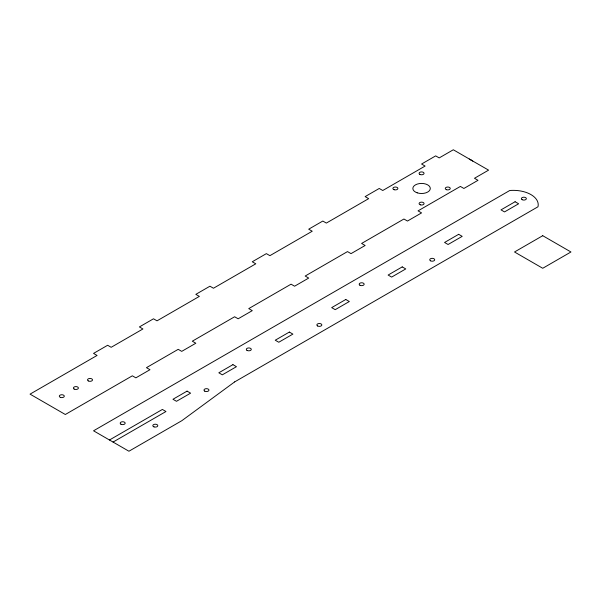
<?xml version="1.0" encoding="UTF-8"?>
<svg xmlns="http://www.w3.org/2000/svg" width="601" height="601" viewBox="0 0 601 601"><rect width="100%" height="100%" fill="white"/><g stroke="black" fill="none" stroke-linecap="round" stroke-linejoin="round"><path stroke-width="0.9" d="M109.472 439.992L162.383 409.446L165.966 411.52L113.063 442.066M469.276 159.047L488.59 170.136L474.482 178.279L478.005 180.315L463.897 188.466L460.374 186.43L418.041 210.861L421.571 212.904L407.463 221.048L403.932 219.012L361.607 243.45L365.138 245.486L351.029 253.63L347.498 251.594L305.173 276.032L308.704 278.068L294.595 286.211L291.064 284.175L248.739 308.613L252.262 310.649L238.154 318.793L234.63 316.757L192.305 341.195L195.828 343.231L181.72 351.375L178.196 349.339L146.449 367.669L149.98 369.705L135.871 377.849L132.34 375.813L65.321 414.502L30.05 394.136L97.069 355.446L93.538 353.411L107.647 345.267L111.177 347.303L142.918 328.972L139.394 326.936L153.503 318.793L157.026 320.829L199.352 296.391L195.828 294.355L209.937 286.211L213.46 288.247L255.793 263.809L252.262 261.773L266.371 253.63L269.902 255.665L312.227 231.227L308.696 229.191L322.805 221.048L326.335 223.084L368.661 198.646L365.13 196.61L379.239 188.466L382.769 190.502L425.095 166.064L421.571 164.028L435.68 155.877L439.203 157.913L453.312 149.769L470.951 159.956M471.086 160.031L472.769 161.083M234.63 381.92L181.84 420.685L128.93 451.231L93.546 430.797L509.753 190.502A24.942 14.401 0 0 1 537.97 206.789L234.63 381.92M187.069 391.123L172.96 399.267L176.491 401.303L190.6 393.159L187.069 391.123M232.925 364.649L218.817 372.793L222.34 374.829L236.456 366.685L232.925 364.649M289.359 332.068L275.25 340.211L278.781 342.247L292.89 334.103L289.359 332.068M345.793 299.486L331.684 307.629L335.215 309.665L349.324 301.522L345.793 299.486M402.227 266.897L388.118 275.048L391.649 277.084L405.758 268.932L402.227 266.897M458.668 234.315L444.56 242.466L448.083 244.502L462.192 236.351L458.668 234.315M515.102 201.733L500.994 209.877L504.517 211.92L518.625 203.769L515.102 201.733M542.733 235.697L514.516 251.984L542.733 268.279L570.95 251.984L542.733 235.697M394.136 189.713A2.494 1.442 0 0 0 397.877 188.466A2.494 1.442 0 0 0 394.136 187.219A2.494 1.442 0 0 0 394.136 189.713M446.513 189.713A2.494 1.442 0 0 0 450.254 188.466A2.494 1.442 0 0 0 446.513 187.219A2.494 1.442 0 0 0 446.513 189.713M417.207 192.831A8.73 5.041 0 0 0 430.301 188.466A8.73 5.041 0 0 0 417.207 184.101A8.73 5.041 0 0 0 417.207 192.831M419.806 174.365A2.494 1.442 0 0 0 423.975 173.719A2.494 1.442 0 0 0 420.925 171.954A2.494 1.442 0 0 0 419.806 174.365M420.324 204.828A2.494 1.442 0 0 0 424.066 203.581A2.494 1.442 0 0 0 420.324 202.334A2.494 1.442 0 0 0 420.324 204.828M74.141 389.05A2.494 1.442 0 0 0 78.31 388.404A2.494 1.442 0 0 0 75.26 386.638A2.494 1.442 0 0 0 74.141 389.05M88.249 380.906A2.494 1.442 0 0 0 92.426 380.26A2.494 1.442 0 0 0 89.369 378.495A2.494 1.442 0 0 0 88.249 380.906M60.551 397.426A2.494 1.442 0 0 0 64.292 396.179A2.494 1.442 0 0 0 60.551 394.932A2.494 1.442 0 0 0 60.551 397.426M522.096 199.667A2.494 1.442 0 0 0 526.266 199.021A2.494 1.442 0 0 0 523.216 197.256A2.494 1.442 0 0 0 522.096 199.667M430.451 260.789A2.494 1.442 0 0 0 434.621 260.143A2.494 1.442 0 0 0 431.563 258.385A2.494 1.442 0 0 0 430.451 260.789M359.901 285.227A2.494 1.442 0 0 0 364.078 284.581A2.494 1.442 0 0 0 361.021 282.816A2.494 1.442 0 0 0 359.901 285.227M317.576 325.952A2.494 1.442 0 0 0 321.753 325.306A2.494 1.442 0 0 0 318.695 323.548A2.494 1.442 0 0 0 317.576 325.952M247.034 350.391A2.494 1.442 0 0 0 251.21 349.744A2.494 1.442 0 0 0 248.153 347.987A2.494 1.442 0 0 0 247.034 350.391M204.708 391.123A2.494 1.442 0 0 0 208.878 390.477A2.494 1.442 0 0 0 205.827 388.712A2.494 1.442 0 0 0 204.708 391.123M120.906 424.193A2.494 1.442 0 0 0 125.083 423.547A2.494 1.442 0 0 0 122.026 421.789A2.494 1.442 0 0 0 120.906 424.193M154.051 426.898A2.494 1.442 0 0 0 157.793 425.651A2.494 1.442 0 0 0 154.051 424.404A2.494 1.442 0 0 0 154.051 426.898"/></g></svg>
